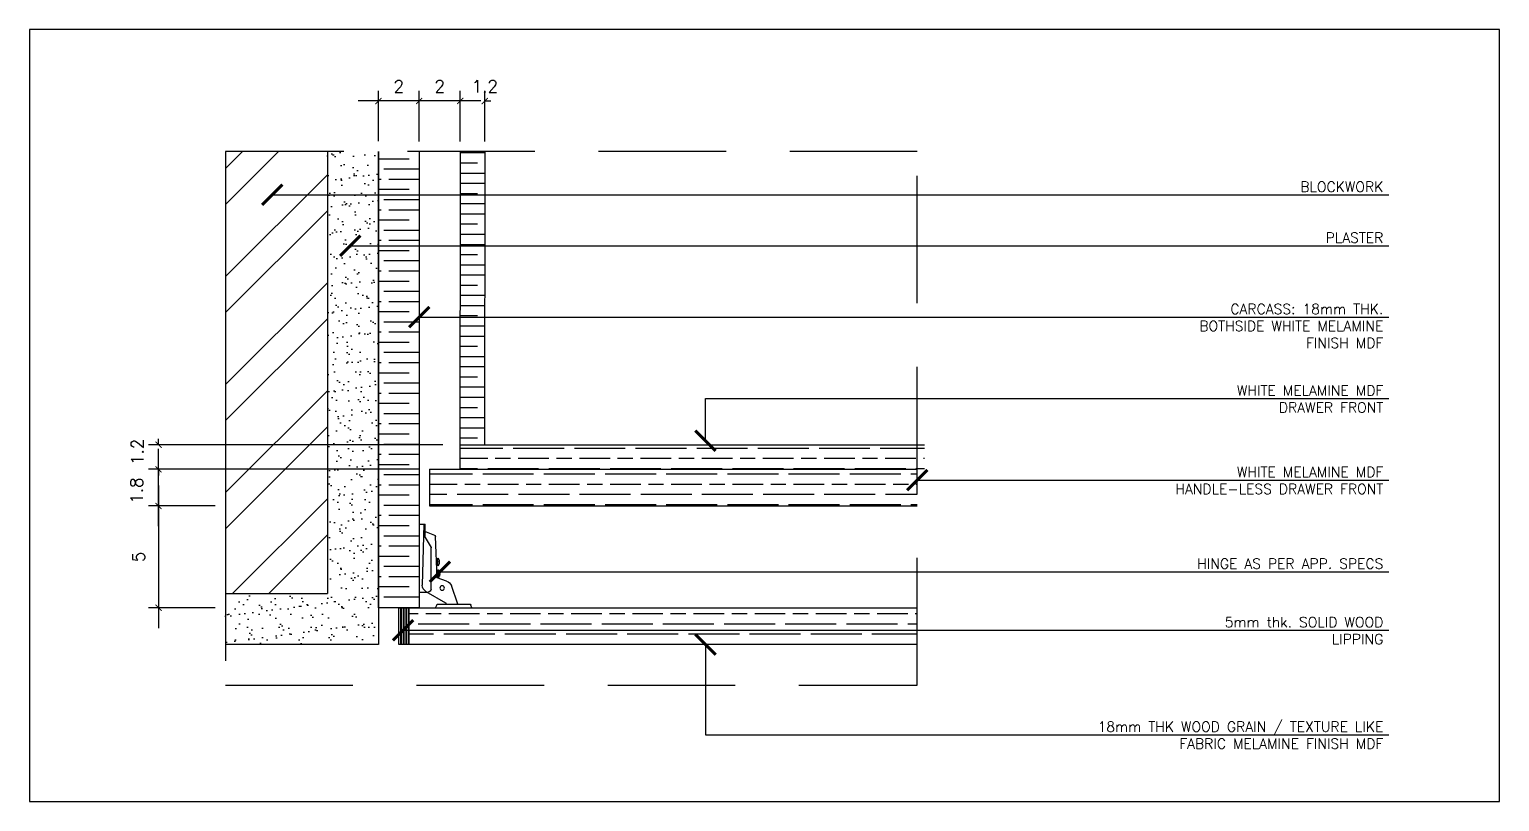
# Model space of a CAD drawing. Header units: centimetres. Extents: x -1287 to 4833, y -4090 to 0.
# Drawn here: x 167.4 to 239.5, y -3754 to -3716 of the extents above; entities that cross this region are included whole.
import ezdxf

# ---------------------------------------------------------------- set-up
doc = ezdxf.new("R2010")
doc.units = ezdxf.units.CM
doc.header["$LTSCALE"] = 100
doc.header["$MEASUREMENT"] = 0
doc.linetypes.add('DASHDOT', pattern=[1, 0.5, -0.25, 0, -0.25])
doc.linetypes.add('HIDDEN', pattern=[0.375, 0.25, -0.125])
for name, color, linetype in [('CABINET', 4, 'Continuous'), ('DIM IN', 1, 'Continuous'), ('HATCH', 1, 'Continuous'), ('PLASTER', 8, 'Continuous'), ('SECTION LINE', 6, 'DASHDOT'), ('TEXT', 3, 'Continuous'), ('WALL SECTION Y-Y FOR XREF$0$TEXT', 3, 'Continuous'), ('WALL-04', 1, 'Continuous')]:
    doc.layers.add(name, color=color, linetype=linetype)
doc.styles.add('ROMANS', font='romans')
doc.styles.add('WALL SECTION Y-Y FOR XREF$0$ART', font='arial.ttf')
doc.styles.add('WALL SECTION Y-Y FOR XREF$0$PL18', font='romans.shx', dxfattribs={"height": 18})
doc.dimstyles.new('AS-17-100', dxfattribs={"dimtxt": 10, "dimasz": 5, "dimexe": 10, "dimexo": 10, "dimgap": 6, "dimtad": 1, "dimtoh": 1, "dimdec": 0, "dimdsep": 46, "dimtxsty": 'ROMANS', "dimblk1": 'ARCHTICK', "dimblk2": 'ARCHTICK', "dimsah": 1, "dimcen": 25, "dimdle": 10, "dimclrd": 1, "dimclre": 1, "dimclrt": 2, "dimadec": 0, "dimazin": 0, "dimtfac": 1, "dimtdec": 0, "dimtofl": 0, "dimtmove": 2, "dimatfit": 3, "dimldrblk": 'ARCHTICK', "dimfxl": 1, "dimtolj": 1, "dimtzin": 0, "dimarcsym": 0})
doc.dimstyles.new('WALL SECTION Y-Y FOR XREF$0$18-MH-100', dxfattribs={"dimtxt": 18, "dimasz": 12, "dimexe": 15, "dimexo": 15, "dimgap": 6, "dimtad": 1, "dimtoh": 1, "dimdec": 0, "dimzin": 0, "dimdsep": 46, "dimtxsty": 'WALL SECTION Y-Y FOR XREF$0$PL18', "dimblk1": 'WALL SECTION Y-Y FOR XREF$0$_ARCHTICK', "dimblk2": 'WALL SECTION Y-Y FOR XREF$0$_ARCHTICK', "dimsah": 1, "dimcen": 25, "dimdle": 15, "dimclrd": 1, "dimclre": 1, "dimclrt": 2, "dimadec": 0, "dimazin": 0, "dimtfac": 1, "dimtdec": 0, "dimtmove": 2, "dimatfit": 3, "dimldrblk": 'WALL SECTION Y-Y FOR XREF$0$_ARCHTICK', "dimfxl": 1, "dimtolj": 1, "dimtzin": 0, "dimarcsym": 0})
pattern_1 = [(180, (0.3482, -124.1168), (2e-16, 1.5), [2.5, -0.5]), (180, (0.8482, -123.6168), (2e-16, 1.5), [1.5, -0.375, 0.75, -0.375]), (180, (1.5982, -123.1168), (2e-16, 1.5), [2.5, -0.5])]

# ---------------------------------------------------------------- blocks, each defined once
blk = doc.blocks.new('_ARCHTICK')
at = {"color": 0, "linetype": 'ByBlock', "const_width": 0.15}
blk.add_lwpolyline([(-0.5, -0.5), (0.5, 0.5)], dxfattribs=at)
blk = doc.blocks.new('*D197')
at = {"layer": 'Defpoints', "color": 0, "transparency": 16777216}
for p in [(176.99, -3739.439), (173.708, -3744.439), (176.99, -3744.439)]:
    blk.add_point(p, dxfattribs=at)
at = {"layer": 'DIM IN', "color": 1, "lineweight": -2, "transparency": 16777216}
for p, q in [((173.708, -3738.439), (173.708, -3745.439)), ((176.49, -3739.439), (173.208, -3739.439)), ((176.49, -3744.439), (173.208, -3744.439))]:
    blk.add_line(p, q, dxfattribs=at)
at = {"layer": 'DIM IN', "color": 1, "lineweight": -2, "transparency": 16777216, "xscale": 0.3, "yscale": 0.3, "zscale": 0.3}
for p, rotation in [((173.708, -3739.439), 90), ((173.708, -3744.439), 270)]:
    blk.add_blockref('_ARCHTICK', p, dxfattribs=dict(at, rotation=rotation))
at = {"layer": 'DIM IN', "color": 2, "transparency": 16777216, "insert": (172.733, -3741.939), "char_height": 0.6, "attachment_point": 5, "rotation": 90, "style": 'ROMANS'}
blk.add_mtext('\\A1;5', dxfattribs=at)
blk = doc.blocks.new('*D369')
at = {"layer": 'Defpoints', "color": 0, "transparency": 16777216}
for p in [(173.708, -3737.639), (186.99, -3737.639), (176.99, -3739.439)]:
    blk.add_point(p, dxfattribs=at)
at = {"layer": 'DIM IN', "color": 1, "lineweight": -2, "transparency": 16777216}
for p, q in [((173.708, -3740.439), (173.708, -3736.639)), ((186.49, -3737.639), (173.208, -3737.639)), ((176.49, -3739.439), (173.208, -3739.439))]:
    blk.add_line(p, q, dxfattribs=at)
at = {"layer": 'DIM IN', "color": 1, "lineweight": -2, "transparency": 16777216, "xscale": 0.3, "yscale": 0.3, "zscale": 0.3}
for p, rotation in [((173.708, -3737.639), 90), ((173.708, -3739.439), 270)]:
    blk.add_blockref('_ARCHTICK', p, dxfattribs=dict(at, rotation=rotation))
at = {"layer": 'DIM IN', "color": 2, "transparency": 16777216, "insert": (172.632, -3738.685), "char_height": 0.6, "attachment_point": 5, "rotation": 90, "style": 'ROMANS'}
blk.add_mtext('\\A1;1.8', dxfattribs=at)
blk = doc.blocks.new('*D370')
at = {"layer": 'Defpoints', "color": 0, "transparency": 16777216}
for p in [(173.708, -3736.438), (188.143, -3736.438), (186.99, -3737.639)]:
    blk.add_point(p, dxfattribs=at)
at = {"layer": 'DIM IN', "color": 1, "lineweight": -2, "transparency": 16777216}
for p, q in [((173.708, -3736.438), (173.708, -3736.138)), ((187.643, -3736.438), (173.208, -3736.438)), ((186.49, -3737.639), (173.208, -3737.639)), ((173.708, -3737.639), (173.708, -3737.939))]:
    blk.add_line(p, q, dxfattribs=at)
at = {"layer": 'DIM IN', "color": 1, "lineweight": -2, "transparency": 16777216, "xscale": 0.3, "yscale": 0.3, "zscale": 0.3}
for p, rotation in [((173.708, -3736.438), 270), ((173.708, -3737.639), 90)]:
    blk.add_blockref('_ARCHTICK', p, dxfattribs=dict(at, rotation=rotation))
at = {"layer": 'DIM IN', "color": 2, "transparency": 16777216, "insert": (172.668, -3736.784), "char_height": 0.6, "attachment_point": 5, "rotation": 90, "style": 'ROMANS'}
blk.add_mtext('\\A1;1.2', dxfattribs=at)
blk = doc.blocks.new('*D371')
at = {"layer": 'Defpoints', "color": 0, "transparency": 16777216}
for p in [(189.706, -3719.564), (188.506, -3722.049), (189.706, -3722.049)]:
    blk.add_point(p, dxfattribs=at)
at = {"layer": 'DIM IN', "color": 1, "lineweight": -2, "transparency": 16777216}
for p, q in [((188.506, -3719.564), (188.206, -3719.564)), ((188.506, -3721.549), (188.506, -3719.064)), ((189.706, -3721.549), (189.706, -3719.064)), ((189.706, -3719.564), (190.006, -3719.564))]:
    blk.add_line(p, q, dxfattribs=at)
at = {"layer": 'DIM IN', "color": 1, "lineweight": -2, "transparency": 16777216, "xscale": 0.3, "yscale": 0.3, "zscale": 0.3}
blk.add_blockref('_ARCHTICK', (188.506, -3719.564), dxfattribs=at)
at = {"layer": 'DIM IN', "color": 1, "lineweight": -2, "transparency": 16777216, "xscale": 0.3, "yscale": 0.3, "zscale": 0.3, "rotation": 180}
blk.add_blockref('_ARCHTICK', (189.706, -3719.564), dxfattribs=at)
at = {"layer": 'DIM IN', "color": 2, "transparency": 16777216, "insert": (189.711, -3718.849), "char_height": 0.6, "attachment_point": 5, "style": 'ROMANS'}
blk.add_mtext('\\A1;1.2', dxfattribs=at)
blk = doc.blocks.new('*D372')
at = {"layer": 'Defpoints', "color": 0, "transparency": 16777216}
for p in [(186.49, -3719.564), (186.49, -3722.049), (188.506, -3722.049)]:
    blk.add_point(p, dxfattribs=at)
at = {"layer": 'DIM IN', "color": 1, "lineweight": -2, "transparency": 16777216}
for p, q in [((189.506, -3719.564), (185.49, -3719.564)), ((186.49, -3721.549), (186.49, -3719.064)), ((188.506, -3721.549), (188.506, -3719.064))]:
    blk.add_line(p, q, dxfattribs=at)
at = {"layer": 'DIM IN', "color": 1, "lineweight": -2, "transparency": 16777216, "xscale": 0.3, "yscale": 0.3, "zscale": 0.3, "rotation": 180}
blk.add_blockref('_ARCHTICK', (186.49, -3719.564), dxfattribs=at)
at = {"layer": 'DIM IN', "color": 1, "lineweight": -2, "transparency": 16777216, "xscale": 0.3, "yscale": 0.3, "zscale": 0.3}
blk.add_blockref('_ARCHTICK', (188.506, -3719.564), dxfattribs=at)
at = {"layer": 'DIM IN', "color": 2, "transparency": 16777216, "insert": (187.498, -3718.849), "char_height": 0.6, "attachment_point": 5, "style": 'ROMANS'}
blk.add_mtext('\\A1;2', dxfattribs=at)
blk = doc.blocks.new('*D373')
at = {"layer": 'Defpoints', "color": 0, "transparency": 16777216}
for p in [(184.49, -3719.564), (184.49, -3722.037), (186.49, -3722.049)]:
    blk.add_point(p, dxfattribs=at)
at = {"layer": 'DIM IN', "color": 1, "lineweight": -2, "transparency": 16777216}
for p, q in [((187.49, -3719.564), (183.49, -3719.564)), ((184.49, -3721.537), (184.49, -3719.064)), ((186.49, -3721.549), (186.49, -3719.064))]:
    blk.add_line(p, q, dxfattribs=at)
at = {"layer": 'DIM IN', "color": 1, "lineweight": -2, "transparency": 16777216, "xscale": 0.3, "yscale": 0.3, "zscale": 0.3, "rotation": 180}
blk.add_blockref('_ARCHTICK', (184.49, -3719.564), dxfattribs=at)
at = {"layer": 'DIM IN', "color": 1, "lineweight": -2, "transparency": 16777216, "xscale": 0.3, "yscale": 0.3, "zscale": 0.3}
blk.add_blockref('_ARCHTICK', (186.49, -3719.564), dxfattribs=at)
at = {"layer": 'DIM IN', "color": 2, "transparency": 16777216, "insert": (185.49, -3718.849), "char_height": 0.6, "attachment_point": 5, "style": 'ROMANS'}
blk.add_mtext('\\A1;2', dxfattribs=at)
blk = doc.blocks.new('A$C42594A42')
at = {"layer": 'CABINET', "color": 1}
for p, q in [((307, 507.7, 0), (251.2, 486.8, 0)), ((353.1, 560, 0), (313.1, 560, 0)), ((313.1, 470, 0), (313.1, 560, 0)), ((320.9, 560, 0), (333.1, 152.3, 0)), ((233.1, 200.6, 0), (244.7, 477.8, 0)), ((273.1, 125, 0), (273.1, 401.3, 0)), ((313.1, 470, 0), (273.8, 403.9, 0)), ((219.5, 309.3, 0), (217, 310, 0)), ((219.5, 303.9, 0), (217, 303.3, 0)), ((219.5, 306.6, 0), (219.5, 309.3, 0)), ((219.5, 306.6, 0), (219.5, 303.9, 0)), ((227.9, 281.8, 0), (227.9, 331.5, 0)), ((227.9, 331.5, 0), (235.9, 323.6, 0)), ((237, 323.7, 0), (235.9, 322.1, 0)), ((235.9, 289.3, 0), (235.9, 323.6, 0)), ((169.3, 179.3, 0), (233.1, 200.6, 0)), ((216.1, 231.7, 0), (213.5, 232.3, 0)), ((216.1, 226.3, 0), (213.5, 225.6, 0)), ((216.1, 229, 0), (216.1, 231.7, 0)), ((216.1, 229, 0), (216.1, 226.3, 0)), ((224.5, 204, 0), (224.5, 254, 0)), ((226.2, 254, 0), (224.5, 251.8, 0)), ((225.8, 209.7, 0), (224.5, 207.7, 0)), ((229.5, 249, 0), (225.8, 209.7, 0)), ((225.8, 209.7, 0), (229.2, 204, 0)), ((229.5, 249, 0), (226.2, 253.8, 0)), ((227.9, 281.8, 0), (235.9, 289.3, 0)), ((233.1, 210, 0), (229.2, 204, 0)), ((233.3, 254, 0), (229.5, 249, 0)), ((233.1, 200.6, 0), (233.1, 209.2, 0)), ((235.2, 251.2, 0), (233.3, 254, 0)), ((236.8, 293.2, 0), (235.9, 291.8, 0)), ((93.5, 25, 0), (138, 148.8, 0)), ((307.9, 109, 0), (177.1, 33.9, 0)), ((353.1, 105, 0), (293.1, 105, 0)), ((0, 0, 0), (7.6, 18.7, 0)), ((226.2, 25, 0), (16.8, 25, 0)), ((174.8, 31, 0), (173.1, 25, 0)), ((243.1, 0, 0), (235.5, 18.7, 0))]:
    blk.add_line(p, q, dxfattribs=at)
at = {"layer": 'CABINET', "color": 1, "elevation": 0}
for points in [[(217, 310, -0.03424), (217.9, 316.7, -0.064944), (220.5, 324.3, -0.104201), (225.1, 330.1, -0.118431), (227.9, 331.5, -0.174714)], [(227.9, 281.8, -0.118431), (225.1, 283.2, -0.104201), (220.5, 289, -0.064944), (217.9, 296.5, -0.03424), (217, 303.3, -0.051096)], [(213.5, 232.3, -0.03424), (214.5, 239.1, -0.064944), (217.1, 246.7, -0.104201), (221.7, 252.5, -0.118431), (224.5, 253.8, -0.174714)], [(224.5, 204.1, -0.118431), (221.7, 205.5, -0.104201), (217.1, 211.3, -0.064944), (214.5, 218.9, -0.03424), (213.5, 225.6, -0.051096)]]:
    blk.add_lwpolyline(points, format="xyb", dxfattribs=at)
at = {"layer": 'CABINET', "color": 1}
blk.add_circle((199.5, 132.3, 0), 15.2, dxfattribs=at)
for centre, radius, start, end in [((310.6, 498.4, 0), 10, 75.41646, 110.55605), ((254.7, 477.4, 0), 10, 110.55605, 177.59842), ((278.1, 401.3, 0), 5, 149.26975, 180), ((185.1, 131.8, 0), 50, 108.44858, 160.20666), ((293.1, 125, 0), 20, 180, 270), ((283.1, 152.3, 0), 50, 299.82913, 0), ((16.8, 15, 0), 10, 90, 158.01525), ((179.6, 29.6, 0), 5, 119.82913, 164.0546), ((226.2, 15, 0), 10, 21.98475, 90)]:
    blk.add_arc(centre, radius, start, end, dxfattribs=at)
blk = doc.blocks.new('WALL SECTION Y-Y FOR XREF$0$_ARCHTICK')
at = {"color": 0, "linetype": 'ByBlock', "const_width": 0.15}
blk.add_lwpolyline([(-0.5, -0.5), (0.5, 0.5)], dxfattribs=at)

msp = doc.modelspace()

# ---------------------------------------------------------------- hatches: boundary and pattern name
at = {"layer": 'HATCH'}
h = msp.add_hatch(dxfattribs=at)
h.set_pattern_fill('ANSI32', color=256, scale=10)
h.set_pattern_definition([(45, (0, -123.9168), (-2.6516504, 2.6516504), []), (45, (1.7678, -123.9168), (-2.6516504, 2.6516504), [])])
h.paths.add_polyline_path([(181.99, -3722.049), (176.99, -3722.049), (176.99, -3743.739), (181.99, -3743.739)])
h = msp.add_hatch(dxfattribs=at)
h.set_pattern_fill('AR-SAND', color=256, scale=0.5)
h.set_pattern_definition([(37.5, (0, -123.9168), (-0.03149668, 0.96341188), [0, -0.76, 0, -0.85, 0, -0.8125]), (7.5, (0, -123.9168), (0.88488835, 1.41107303), [0, -0.41, 0, -0.685, 0, -0.2625]), (327.5, (-0.615, -123.9168), (1.55707093, 0.00282953), [0, -0.25, 0, -0.9, 0, -1.175]), (317.5, (-0.615, -123.9168), (1.5030633, 0.4388378), [0, -0.125, 0, -0.59, 0, -0.675])])
h.paths.add_polyline_path([(184.49, -3722.049), (181.99, -3722.049), (181.99, -3743.739), (176.99, -3743.739), (176.99, -3746.239), (184.49, -3746.239)])
h = msp.add_hatch(dxfattribs=at)
h.set_pattern_fill('GOST_WOOD', color=256, scale=0.25, angle=90)
h.set_pattern_definition([(180, (0, -123.9168), (2e-16, 1.5), [2.5, -0.5]), (180, (0.5, -123.4168), (2e-16, 1.5), [1.5, -0.375, 0.75, -0.375]), (180, (1.25, -122.9168), (2e-16, 1.5), [2.5, -0.5])])
h.paths.add_polyline_path([(186.49, -3722.049), (184.49, -3722.049), (184.49, -3744.239), (186.49, -3744.239)])
h = msp.add_hatch(dxfattribs=at)
h.set_pattern_fill('GOST_WOOD', color=256, scale=0.25, angle=90)
h.set_pattern_definition(pattern_1)
h.paths.add_polyline_path([(189.706, -3722.049), (188.506, -3722.049), (188.491, -3736.439), (189.691, -3736.439)])
h = msp.add_hatch(dxfattribs=at)
h.set_pattern_fill('GOST_WOOD', color=256, scale=0.25, angle=90)
h.set_pattern_definition(pattern_1)
h.paths.add_polyline_path([(211.264, -3736.439), (188.491, -3736.439), (188.49, -3737.639), (211.264, -3737.639)])
h = msp.add_hatch(dxfattribs=at)
h.set_pattern_fill('GOST_WOOD', color=256, scale=0.25, angle=90)
h.set_pattern_definition([(180, (82.8535, -3563.3798), (2e-16, 1.5), [2.5, -0.5]), (180, (83.3535, -3562.8798), (2e-16, 1.5), [1.5, -0.375, 0.75, -0.375]), (180, (84.1035, -3562.3798), (2e-16, 1.5), [2.5, -0.5])])
h.paths.add_polyline_path([(210.916, -3739.439), (210.916, -3737.639), (186.99, -3737.639), (186.99, -3739.439)])
h = msp.add_hatch(dxfattribs=at)
h.set_pattern_fill('PLAST', color=256, scale=0.5, angle=90)
h.set_pattern_definition([(90, (0, -124.11676), (-0.125, 8e-18), []), (90, (-0.01562, -124.11676), (-0.125, 8e-18), []), (90, (-0.03125, -124.11676), (-0.125, 8e-18), [])])
h.paths.add_polyline_path([(185.99, -3744.439), (185.49, -3744.439), (185.49, -3746.239), (185.99, -3746.239)])
h = msp.add_hatch(dxfattribs=at)
h.set_pattern_fill('GOST_WOOD', color=256, scale=0.25, angle=90)
h.set_pattern_definition([(180, (-447.0544, -1867.2369), (2e-16, 1.5), [2.5, -0.5]), (180, (-446.5544, -1866.7369), (2e-16, 1.5), [1.5, -0.375, 0.75, -0.375]), (180, (-445.8044, -1866.2369), (2e-16, 1.5), [2.5, -0.5])])
h.paths.add_polyline_path([(210.916, -3746.239), (210.916, -3744.439), (185.99, -3744.439), (185.99, -3746.239)])

# ---------------------------------------------------------------- linework, layer by layer
at = {"layer": 'CABINET'}
for p, q in [((188.506, -3722.049, -4.425), (188.49, -3737.639, -4.425)), ((189.706, -3722.049, -4.425), (189.691, -3736.439, -4.425)), ((188.491, -3736.439, -4.425), (211.264, -3736.439, -4.425)), ((186.99, -3737.639, -4.425), (210.916, -3737.639, -4.425)), ((186.99, -3737.639, -4.425), (186.99, -3739.439, -4.425)), ((186.99, -3739.439, -4.425), (210.916, -3739.439, -4.425)), ((185.99, -3744.439, -4.425), (185.99, -3746.239, -4.425))]:
    msp.add_line(p, q, dxfattribs=at)
at = {"layer": 'CABINET', "color": 2}
msp.add_line((189.341, -3737.639, -4.425), (189.341, -3737.64, -4.425), dxfattribs=at)
at = {"layer": 'CABINET', "elevation": -4.425}
for points in [[(186.49, -3722.049), (186.49, -3744.439), (184.49, -3744.439), (184.49, -3722.037)], [(210.916, -3746.239), (185.49, -3746.239), (185.49, -3744.439), (210.916, -3744.439)]]:
    msp.add_lwpolyline(points, dxfattribs=at)
at = {"layer": 'Defpoints'}
msp.add_lwpolyline([(239.476, -3716.049), (167.375, -3716.049), (167.375, -3753.951), (239.476, -3753.951)], close=True, dxfattribs=at)
at = {"layer": 'PLASTER', "color": 1, "elevation": -4.425}
msp.add_lwpolyline([(184.49, -3722.037), (184.49, -3746.239), (176.99, -3746.239)], dxfattribs=at)
at = {"layer": 'SECTION LINE', "color": 1, "linetype": 'HIDDEN', "elevation": -4.425}
msp.add_lwpolyline([(176.99, -3722.049), (176.99, -3746.239)], dxfattribs=at)
at = {"layer": 'SECTION LINE', "color": 1, "linetype": 'HIDDEN', "ltscale": 0.25, "elevation": -4.425}
msp.add_lwpolyline([(176.99, -3748.239), (210.916, -3748.239), (210.916, -3722.049), (176.99, -3722.049)], close=True, dxfattribs=at)
at = {"layer": 'WALL-04'}
for p in [(181.99, -3722.049, -4.425), (176.99, -3743.739, -4.425)]:
    msp.add_line(p, (181.99, -3743.739, -4.425), dxfattribs=at)

# ---------------------------------------------------------------- block references
at = {"layer": 'HATCH', "ltscale": 0.5, "xscale": -0.00733748160701038, "yscale": 0.00733748160701038, "zscale": 0.00733748160701038}
msp.add_blockref('A$C42594A42', (189.08, -3744.439, -4.425), dxfattribs=at)

# ---------------------------------------------------------------- texts
at = {"layer": 'TEXT', "char_height": 0.5, "attachment_point": 3, "style": 'ROMANS'}
for s, insert in [('BLOCKWORK', (233.773, -3723.523, -4.425)), ('PLASTER', (233.773, -3726.023, -4.425)), ('CARCASS: 18mm THK. \\PBOTHSIDE WHITE MELAMINE\\PFINISH MDF', (233.773, -3729.523, -4.425)), ('WHITE MELAMINE MDF \\PDRAWER FRONT', (233.773, -3733.523, -4.425)), ('WHITE MELAMINE MDF \\PHANDLE-LESS DRAWER FRONT', (233.773, -3737.523, -4.425)), ('HINGE AS PER APP. SPECS', (233.773, -3742.023, -4.425)), ('5mm thk. SOLID WOOD \\PLIPPING ', (233.773, -3744.892, -4.425)), ('18mm THK WOOD GRAIN / TEXTURE LIKE \\PFABRIC MELAMINE FINISH MDF', (233.773, -3750.023, -4.425))]:
    msp.add_mtext_dynamic_manual_height_columns(s, width=108.90321, gutter_width=100, heights=[0], dxfattribs=dict(at, insert=insert))

# ---------------------------------------------------------------- dimensions: what is measured, and where the dimension line sits
at = {"layer": 'DIM IN'}
for base, p1, p2, picture, middle in [((184.49, -3719.564, -4.425), (186.49, -3722.049, -4.425), (184.49, -3722.037, -4.425), '*D373', (185.49, -3718.849, -4.425)), ((186.49, -3719.564, -4.425), (188.506, -3722.049, -4.425), (186.49, -3722.049, -4.425), '*D372', (187.498, -3718.849, -4.425)), ((189.706, -3719.564, -4.425), (188.506, -3722.049, -4.425), (189.706, -3722.049, -4.425), '*D371', (189.711, -3718.849, -4.425))]:
    dim = msp.add_linear_dim(base=base, p1=p1, p2=p2, dimstyle='AS-17-100', override={"dimtxt": 0.6, "dimasz": 0.3, "dimexe": 0.5, "dimexo": 0.5, "dimgap": 1, "dimdec": 1, "dimdle": 1}, dxfattribs=at)
    dim.commit()
    dim.dimension.update_dxf_attribs({"geometry": picture, "text_midpoint": middle, "dimtype": 160})
for base, p1, p2, override, picture, middle in [((173.708, -3736.438, -4.425), (186.99, -3737.639, -4.425), (188.143, -3736.438, -4.425), {"dimtxt": 0.6, "dimasz": 0.3, "dimexe": 0.5, "dimexo": 0.5, "dimgap": 1, "dimdec": 1, "dimdle": 1}, '*D370', (172.668, -3736.784, -4.425)), ((173.708, -3737.639, -4.425), (176.99, -3739.439, -4.425), (186.99, -3737.639, -4.425), {"dimtxt": 0.6, "dimasz": 0.3, "dimexe": 0.5, "dimexo": 0.5, "dimgap": 0.5, "dimdec": 1, "dimdle": 1}, '*D369', (172.632, -3738.685, -4.425)), ((173.708, -3744.439, -4.425), (176.99, -3739.439, -4.425), (176.99, -3744.439, -4.425), {"dimtxt": 0.6, "dimasz": 0.3, "dimexe": 0.5, "dimexo": 0.5, "dimgap": 0.5, "dimdec": 1, "dimdle": 1}, '*D197', (172.733, -3741.939, -4.425))]:
    dim = msp.add_linear_dim(base=base, p1=p1, p2=p2, angle=90, dimstyle='AS-17-100', override=override, dxfattribs=at)
    dim.commit()
    dim.dimension.update_dxf_attribs({"geometry": picture, "text_midpoint": middle, "dimtype": 160})

# ---------------------------------------------------------------- leaders
at = {"layer": 'WALL SECTION Y-Y FOR XREF$0$TEXT'}
for points in [[(179.281, -3724.167, -4.425), (199.872, -3724.167, -4.425), (234.044, -3724.167, -4.425)], [(183.11, -3726.667, -4.425), (199.872, -3726.667, -4.425), (234.044, -3726.667, -4.425)], [(186.49, -3730.167, -4.425), (199.872, -3730.167, -4.425), (234.044, -3730.167, -4.425)], [(200.532, -3736.239, -4.425), (200.532, -3734.167, -4.425), (234.044, -3734.167, -4.425)], [(210.916, -3738.167, -4.425), (214.163, -3738.167, -4.425), (234.044, -3738.167, -4.425)], [(187.504, -3742.667, -4.425), (200.532, -3742.667, -4.425), (234.044, -3742.667, -4.425)], [(185.701, -3745.536, -4.425), (200.532, -3745.536, -4.425), (234.044, -3745.536, -4.425)], [(200.532, -3746.239, -4.425), (200.532, -3750.667, -4.425), (234.044, -3750.667, -4.425)]]:
    msp.add_leader(points, dimstyle='WALL SECTION Y-Y FOR XREF$0$18-MH-100', override={"dimasz": 1, "dimtad": 0, "dimtxsty": 'WALL SECTION Y-Y FOR XREF$0$ART'}, dxfattribs=at)

doc.saveas('drawing.dxf')
